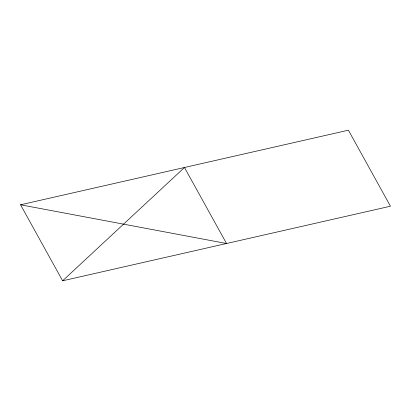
<?xml version="1.0" encoding="UTF-8"?>
<svg xmlns="http://www.w3.org/2000/svg" width="411" height="411" viewBox="0 0 411 411"><rect width="100%" height="100%" fill="white"/><g stroke="black" fill="none" stroke-linecap="round" stroke-linejoin="round"><path stroke-width="0.62" d="M62.606 280.8L184.472 167.493L226.528 243.507L20.55 204.786L62.606 280.8L390.45 206.214L348.394 130.2L20.55 204.786"/></g></svg>
